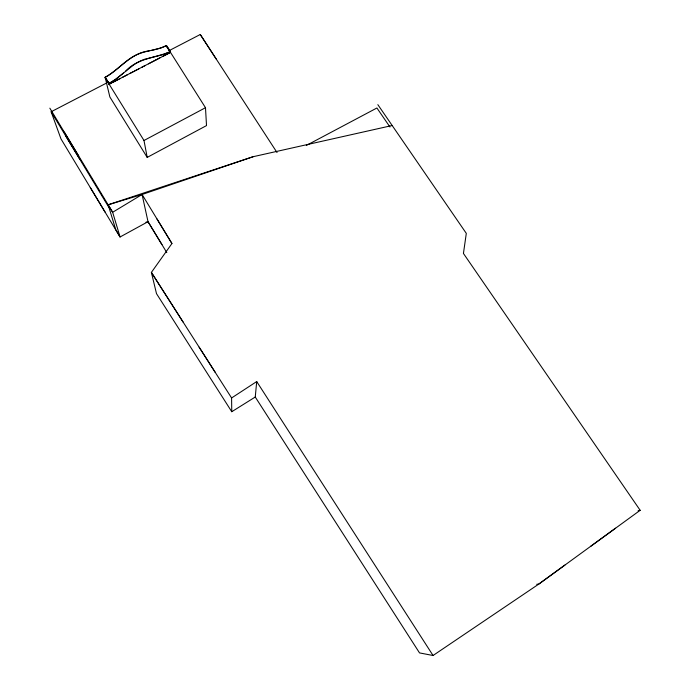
<?xml version="1.0" encoding="UTF-8"?>
<svg xmlns="http://www.w3.org/2000/svg" width="690" height="690" viewBox="0 0 690 690"><rect width="100%" height="100%" fill="white"/><g stroke="black" fill="none" stroke-linecap="round" stroke-linejoin="round"><path stroke-width="1.03" d="M255.257 397.026L256.714 381.561L231.59 397.966L231.762 411.714L255.257 397.026L419.529 652.913L433.061 655.5L538.821 584.068L640.165 510.298L463.439 253.454L466.302 233.367L377.844 104.656M156.949 218.911L171.931 243.518L151.386 272.412L156.501 293.647L231.762 411.714M123.458 73.037L114.73 79.988L108.986 83.49L109.158 84.223L111.263 83.136M125.399 71.389C137.155 58.236 155.319 58.038 170.421 51.612L168.489 48.567M564.886 565.084L538.821 584.068L536.699 584.301M590.468 546.48L615.549 528.212M171.931 243.518L142.08 194.494L112.651 212.287L120.077 236.981L148.022 221.697L142.08 194.494L253.135 156.708L392.187 125.511M168.705 49.542L205.491 107.709L206.508 125.589L147.203 157.398L109.865 96.971L105.156 77.297C116.774 71.251 124.864 60.142 136.844 54.665C146.332 50.275 157.286 50.491 166.557 45.523L168.619 48.766M149.29 50.844C131.109 52.914 120.095 68.862 105.156 77.297L108.986 83.49L116.136 78.988L133.498 65.033A20.484 8.711 -31.5 0 1 144.452 59.331M147.203 157.398L143.994 140.493L205.491 107.709M306.317 145.461L376.913 107.994L389.962 127.003M122.466 77.323L137.336 69.604M120.095 78.556L112.806 82.334M134.593 71.027L139.07 68.707M156.19 59.814L159.787 57.951M253.135 156.708L108.149 204.792L115.842 229.934L120.077 236.981L60.979 138.906L51.138 111.763L106.579 83.033M169.378 50.499L200.264 34.5L216.177 58.961M127.348 74.787L109.158 84.223L105.329 78.03L109.158 84.223M138.198 69.147L170.508 52.38L166.652 46.299L168.369 49.007M163.168 56.192L170.508 52.38L166.652 46.299M129.918 73.451L133.636 71.527M141.812 67.275L145.426 65.412M148.436 63.834L155.819 60.013M166.557 45.523L160.77 47.989L151.412 50.387M170.421 51.612L163.168 54.579L144.443 59.357M142.08 194.494L108.149 204.792L112.651 212.287L49.835 108.175M638.077 510.85L640.165 510.298M145.944 222.232L148.022 221.697L161.952 244.605M200.264 34.5L277.026 152.533M256.714 381.561L433.061 655.5M183.1 322.049L151.386 272.412L231.59 397.966M199.134 347.156L215.297 372.462M105.156 77.297L108.986 83.49M105.329 78.03L143.994 140.493M148.022 221.697L166.799 252.6M64.256 132.057L78.755 156.113M51.138 111.763L109.003 207.604M65.438 135.447L79.833 159.312M90.295 187.551L105.13 212.175"/></g></svg>
